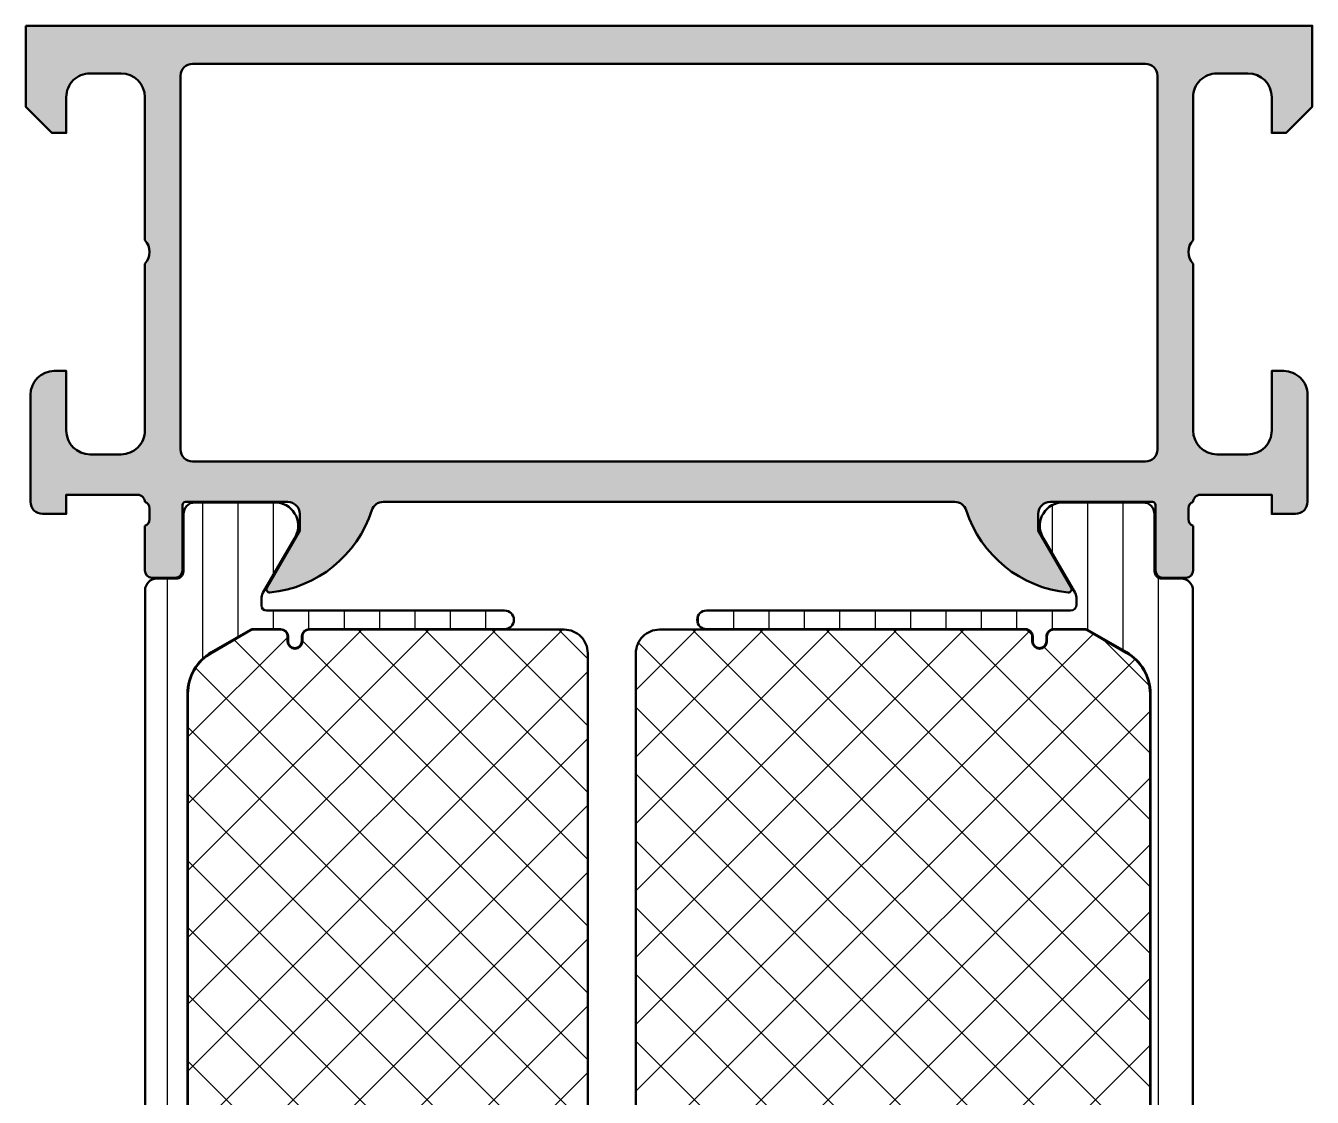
# Model space of a CAD drawing. Extents: x 0 to 54, y 0 to 90.
# Drawn here: x 0 to 54, y 45 to 90 of the extents above; entities that cross this region are included whole.
import ezdxf

# ---------------------------------------------------------------- set-up
doc = ezdxf.new("R2010")
doc.units = 0
for name, color, linetype, lineweight in [('0S-Alu contour', 7, 'Continuous', 50), ('0S-Alu hatch', 252, 'Continuous', 25), ('0S-Plastic contour', 254, 'Continuous', 50), ('0S-Plastic hatch', 253, 'Continuous', 25), ('0S-PT contour', 91, 'Continuous', 50), ('0S-PT hatch', 103, 'Continuous', 25)]:
    doc.layers.add(name, color=color, linetype=linetype, lineweight=lineweight)
pattern_1 = [(90, (0, 0), (-1.4859, 0), [])]
pattern_2 = [(135, (0, 0), (-1.403165018917055, -1.403165018917055), []), (225, (0, 0), (1.403165018917055, -1.403165018917055), [])]

# ---------------------------------------------------------------- blocks, each defined once
blk = doc.blocks.new('345130__DD5F65FE_3FFE_4033_8BC5_9F9E032B5093_')
at = {"layer": '0S-Alu hatch'}
h = blk.add_hatch(color=256, dxfattribs=at)
edge = h.paths.add_edge_path()
edge.add_line((0, 90), (1.42e-14, 86.60000000000001))
edge.add_line((1.42e-14, 86.60000000000001), (1.100000000000008, 85.5))
edge.add_line((1.100000000000008, 85.5), (1.700000000000002, 85.50000000000001))
edge.add_line((1.700000000000002, 85.50000000000001), (1.7, 87))
edge.add_ellipse((2.699999999999992, 87.00000000000001), major_axis=(-0.9999999999999912, 0), ratio=1, start_angle=269.99999999999955, end_angle=360, ccw=False)
edge.add_line((2.700000000000001, 88), (4.000000000000003, 88))
edge.add_ellipse((3.999999999999988, 86.99999999999999), major_axis=(-1.000000000000014, 0), ratio=1, start_angle=180, end_angle=269.9999999999992, ccw=False)
edge.add_line((5, 87), (5.000000000000007, 81))
edge.add_ellipse((4.475000000000004, 80.5), major_axis=(-0.7250000000000014, 0), ratio=1, start_angle=136.3971810272966, end_angle=223.6028189727035, ccw=False)
edge.add_line((5.000000000000007, 80), (4.999999999999998, 73))
edge.add_ellipse((4.000000000000008, 72.99999999999999), major_axis=(-0.9999999999999893, 0), ratio=1, start_angle=89.99999999999937, end_angle=180, ccw=False)
edge.add_line((3.999999999999998, 72), (2.700000000000007, 72))
edge.add_ellipse((2.700000000000023, 73.00000000000001), major_axis=(-1.000000000000014, 0), ratio=1, start_angle=0, end_angle=89.99999999999909, ccw=False)
edge.add_line((1.700000000000009, 73), (1.700000000000009, 75.5))
edge.add_line((1.700000000000009, 75.5), (1.200000000000001, 75.5))
edge.add_arc((1.200000000000001, 74.5), 1, 90, 180)
edge.add_line((0.2000000000000015, 74.5), (0.2000000000000099, 69.99999999999994))
edge.add_arc((0.6999999999999816, 69.99999999999994), 0.4999999999999716, 180, 270.0000000000017)
edge.add_line((0.6999999999999956, 69.49999999999997), (1.700000000000002, 69.5))
edge.add_line((1.700000000000002, 69.5), (1.699999999999981, 70.30000000000001))
edge.add_line((1.699999999999981, 70.30000000000001), (4.699999999999996, 70.29999999999998))
edge.add_ellipse((4.699999999999997, 70), major_axis=(-0.2999999999999829, 0), ratio=1, start_angle=180, end_angle=270.00000000000017, ccw=False)
edge.add_ellipse((4.921163553456911, 69.7324794080067), major_axis=(-0.2788950563274818, 0), ratio=1, start_angle=178.8354106259323, end_angle=253.5801235805058, ccw=False)
edge.add_line((5.200001000000007, 69.72681100000847), (5.200001000000007, 69.2732170000084))
edge.add_ellipse((4.921132904356849, 69.26755634053143), major_axis=(-0.2789255417371381, 0), ratio=1, start_angle=106.424594555353, end_angle=181.162870072869, ccw=False)
edge.add_line((5.000000000000007, 69.0000130000085), (5.00000000000001, 67.12000199999997))
edge.add_arc((5.300000000000007, 67.12000199999997), 0.2999999999999971, 180, 270)
edge.add_line((5.300000000000007, 66.82000199999997), (6.279974319042789, 66.82000199999996))
edge.add_arc((6.279974319042789, 67.12000199999997), 0.3000000000000114, 270, 360)
edge.add_line((6.579974319042801, 67.12000199999997), (6.579974319042801, 69.87999999999998))
edge.add_ellipse((6.69997431904277, 69.88), major_axis=(-0.119999999999969, 0), ratio=1, start_angle=269.9999999999966, end_angle=360, ccw=False)
edge.add_line((6.699974319042777, 69.99999999999996), (11.00000000000001, 69.99999999999997))
edge.add_ellipse((11.00000000000001, 69.49999999999997), major_axis=(-0.5, 0), ratio=1, start_angle=180, end_angle=269.9999999999994, ccw=False)
edge.add_line((11.50000000000001, 69.49999999999999), (11.50000000000003, 68.79999999999995))
edge.add_line((11.50000000000003, 68.79999999999995), (10.11850454237765, 66.4071796769724))
edge.add_arc((10.23811978464833, 66.33811978464828), 0.1381197846483189, 150.0000000000079, 275.6225775507909)
edge.add_arc((9.76177675882625, 71.17660886184785), 5.000000000000088, 275.6225775507932, 342.25158364393)
edge.add_ellipse((15.00000000000007, 69.50000000000004), major_axis=(-0.4999999999999317, 0), ratio=1, start_angle=270.00000000000244, end_angle=342.2515836439272, ccw=False)
edge.add_line((15.00000000000005, 69.99999999999997), (38.99999999999991, 69.99999999999999))
edge.add_ellipse((38.9999999999999, 69.5), major_axis=(-0.4999999999999858, 0), ratio=1, start_angle=197.7484163560708, end_angle=269.9999999999984, ccw=False)
edge.add_arc((44.23822324117374, 71.17660886184782), 5.000000000000067, 197.7484163560701, 264.3774224492072)
edge.add_arc((43.7618802153517, 66.33811978464826), 0.1381197846483018, 264.3774224492077, 389.9999999999968)
edge.add_line((43.88149545762238, 66.4071796769724), (42.49999999999999, 68.79999999999995))
edge.add_line((42.49999999999999, 68.79999999999995), (42.49999999999999, 69.49999999999994))
edge.add_ellipse((42.99999999999998, 69.49999999999997), major_axis=(-0.4999999999999929, 0), ratio=1, start_angle=269.9999999999992, end_angle=360, ccw=False)
edge.add_line((42.99999999999998, 69.99999999999996), (47.3000256809572, 69.99999999999997))
edge.add_ellipse((47.30002568095719, 69.87999999999997), major_axis=(-0.1200000000000045, 0), ratio=1, start_angle=180, end_angle=269.9999999999966, ccw=False)
edge.add_line((47.4200256809572, 69.87999999999997), (47.4200256809572, 67.12000199999997))
edge.add_arc((47.72002568095721, 67.12000199999997), 0.3000000000000114, 180, 270)
edge.add_line((47.72002568095721, 66.82000199999996), (48.69999999999999, 66.82000199999996))
edge.add_arc((48.69999999999999, 67.12000199999997), 0.3000000000000114, 270, 360)
edge.add_line((49, 67.12000199999997), (48.99999999999999, 69.00001300000845))
edge.add_ellipse((49.0788670956432, 69.26755634053141), major_axis=(-0.2789255417371836, 0), ratio=1, start_angle=-1.1628700728571175, end_angle=73.57540544463802, ccw=False)
edge.add_line((48.79999899999999, 69.27321700000833), (48.79999899999999, 69.72681100000825))
edge.add_ellipse((49.07883644654305, 69.73247940800827), major_axis=(-0.2788950563274712, 0), ratio=1, start_angle=-73.58012358050672, end_angle=1.1645893744351952, ccw=False)
edge.add_ellipse((49.29999999999999, 70), major_axis=(-0.3000000000000043, 0), ratio=1, start_angle=269.99999999999864, end_angle=360, ccw=False)
edge.add_line((49.29999999999999, 70.3), (52.30000000000002, 70.3))
edge.add_line((52.30000000000002, 70.3), (52.30000000000002, 69.5))
edge.add_line((52.30000000000002, 69.5), (53.29999999999999, 69.49999999999997))
edge.add_arc((53.3, 69.99999999999997), 0.5, 269.9999999999984, 360)
edge.add_line((53.8, 69.99999999999997), (53.79999999999999, 74.5))
edge.add_arc((52.8, 74.5), 1, 0, 90.0000000000004)
edge.add_line((52.79999999999999, 75.5), (52.3, 75.5))
edge.add_line((52.3, 75.5), (52.3, 72.99999999999999))
edge.add_ellipse((51.30000000000001, 72.99999999999997), major_axis=(-0.9999999999999928, 0), ratio=1, start_angle=89.9999999999988, end_angle=180, ccw=False)
edge.add_line((51.29999999999999, 71.99999999999999), (50, 72))
edge.add_ellipse((50.00000000000002, 73), major_axis=(-1, 0), ratio=1, start_angle=0, end_angle=89.9999999999988, ccw=False)
edge.add_line((49.00000000000002, 73), (49.00000000000001, 80))
edge.add_ellipse((49.525, 80.5), major_axis=(-0.7249999999999939, 0), ratio=1, start_angle=-43.602818972704085, end_angle=43.602818972704085, ccw=False)
edge.add_line((49.00000000000001, 81), (49.00000000000001, 87))
edge.add_ellipse((50, 87.00000000000001), major_axis=(-0.9999999999999928, 0), ratio=1, start_angle=269.9999999999996, end_angle=360, ccw=False)
edge.add_line((50, 88), (51.30000000000001, 88))
edge.add_ellipse((51.29999999999999, 86.99999999999999), major_axis=(-1.000000000000014, 0), ratio=1, start_angle=180, end_angle=269.99999999999875, ccw=False)
edge.add_line((52.3, 87), (52.3, 85.5))
edge.add_line((52.3, 85.5), (52.9, 85.5))
edge.add_line((52.9, 85.5), (54.00000000000001, 86.60000000000001))
edge.add_line((54.00000000000001, 86.60000000000001), (54.00000000000001, 90))
edge.add_line((54.00000000000001, 90), (0, 90))
edge = h.paths.add_edge_path()
edge.add_ellipse((7.000017999656678, 87.89972055052947), major_axis=(-0.5000027408751322, 0), ratio=1, start_angle=270, end_angle=360, ccw=False)
edge.add_line((7.000017999656678, 88.39972329140461), (46.99985516165933, 88.3997232914046))
edge.add_ellipse((46.99985516165925, 87.89972055052947), major_axis=(-0.5000027408751251, 0), ratio=1, start_angle=180, end_angle=269.9999999999902, ccw=False)
edge.add_line((47.49985790253438, 87.89972055052947), (47.49985790252687, 72.19972610473631))
edge.add_ellipse((46.99985516165925, 72.19972884560394), major_axis=(-0.5000027408751322, 0), ratio=1, start_angle=90.00000000000978, end_angle=179.9996859215194, ccw=False)
edge.add_line((46.99985516165933, 71.69972610472881), (7.000017999656677, 71.69972610472882))
edge.add_ellipse((7.00001799965668, 72.19972884560394), major_axis=(-0.5000027408751233, 0), ratio=1, start_angle=0, end_angle=90, ccw=False)
edge.add_line((6.500015258781557, 72.19972884560394), (6.500015258781546, 87.89972055052972))
at = {"layer": '0S-Alu contour', "color": 7}
for points in [[(0, 90), (1.42e-14, 86.60000000000001), (1.100000000000008, 85.5), (1.700000000000002, 85.50000000000001), (1.7, 87)], [(52.3, 87), (52.3, 85.5), (52.9, 85.5), (54.00000000000001, 86.60000000000001), (54.00000000000001, 90), (0, 90)], [(7.000017999656678, 88.39972329140461), (46.99985516165933, 88.3997232914046)], [(2.700000000000001, 88), (4.000000000000003, 88)], [(6.500015258781557, 72.19972884560394), (6.500015258781546, 87.89972055052972)], [(47.49985790253438, 87.89972055052947), (47.49985790252687, 72.19972610473631)], [(50, 88), (51.30000000000001, 88)], [(5, 87), (5.000000000000007, 81)], [(49.00000000000001, 81), (49.00000000000001, 87)], [(5.000000000000007, 80), (4.999999999999998, 73)], [(49.00000000000002, 73), (49.00000000000001, 80)], [(1.700000000000009, 73), (1.700000000000009, 75.5), (1.200000000000001, 75.5)], [(52.79999999999999, 75.5), (52.3, 75.5), (52.3, 72.99999999999999)], [(0.2000000000000015, 74.5), (0.2000000000000099, 69.99999999999994)], [(53.8, 69.99999999999997), (53.79999999999999, 74.5)], [(3.999999999999998, 72), (2.700000000000007, 72)], [(51.29999999999999, 71.99999999999999), (50, 72)], [(46.99985516165933, 71.69972610472881), (7.00001799965668, 71.69972610472882)], [(0.6999999999999956, 69.49999999999997), (1.700000000000002, 69.5), (1.699999999999981, 70.30000000000001), (4.699999999999996, 70.29999999999998)], [(49.29999999999999, 70.3), (52.30000000000002, 70.3), (52.30000000000002, 69.5), (53.29999999999999, 69.49999999999997)], [(5.200001000000007, 69.72681100000847), (5.200001000000007, 69.2732170000084)], [(6.579974319042801, 67.12000199999997), (6.579974319042801, 69.87999999999998)], [(6.699974319042777, 69.99999999999996), (11.00000000000001, 69.99999999999997)], [(15.00000000000005, 69.99999999999997), (38.99999999999991, 69.99999999999999)], [(42.99999999999998, 69.99999999999996), (47.3000256809572, 69.99999999999997)], [(47.4200256809572, 69.87999999999997), (47.4200256809572, 67.12000199999997)], [(48.79999899999999, 69.27321700000833), (48.79999899999999, 69.72681100000825)], [(11.50000000000001, 69.49999999999999), (11.50000000000003, 68.79999999999995), (10.11850454237765, 66.4071796769724)], [(43.88149545762238, 66.4071796769724), (42.49999999999999, 68.79999999999995), (42.49999999999999, 69.49999999999994)], [(5.000000000000007, 69.0000130000085), (5.00000000000001, 67.12000199999997)], [(49, 67.12000199999997), (48.99999999999999, 69.00001300000845)], [(5.300000000000007, 66.82000199999997), (6.279974319042789, 66.82000199999996)], [(47.72002568095721, 66.82000199999996), (48.69999999999999, 66.82000199999996)]]:
    blk.add_lwpolyline(points, dxfattribs=at)
at = {"layer": '0S-Alu contour', "color": 7, "extrusion": (0, 0, -1)}
for centre, radius, start, end in [((-7.000017999656678, 87.89972055052947), 0.5000027408751322, 0, 90), ((-46.99985516165925, 87.89972055052947), 0.5000027408751251, 90.00000000000978, 180), ((-2.699999999999992, 87.00000000000001), 0.9999999999999912, 0, 90.00000000000048), ((-3.999999999999988, 86.99999999999999), 1.000000000000014, 90.00000000000082, 180), ((-50, 87.00000000000001), 0.9999999999999928, 0, 90.0000000000004), ((-51.29999999999999, 86.99999999999999), 1.000000000000014, 90.00000000000122, 180), ((-4.475000000000004, 80.5), 0.7250000000000015, 136.3971810272965, 223.6028189727035), ((-49.525, 80.5), 0.7249999999999939, 316.3971810272959, 43.6028189727041), ((-2.700000000000023, 73.00000000000001), 1.000000000000014, 270.0000000000009, 0), ((-4.000000000000008, 72.99999999999999), 0.9999999999999893, 180, 270.0000000000006), ((-50.00000000000002, 73), 1, 270.0000000000012, 0), ((-51.30000000000001, 72.99999999999997), 0.9999999999999928, 180, 270.0000000000012), ((-7.00001799965668, 72.19972884560394), 0.5000027408751233, 270, 0), ((-46.99985516165925, 72.19972884560394), 0.5000027408751322, 180.0003140784807, 269.9999999999902), ((-4.699999999999997, 70), 0.2999999999999829, 89.99999999999984, 180), ((-49.29999999999999, 70), 0.3000000000000043, 0, 90.00000000000136), ((-4.921163553456911, 69.7324794080067), 0.2788950563274819, 106.4198764194942, 181.1645893740678), ((-6.69997431904277, 69.88), 0.119999999999969, 0, 90.0000000000034), ((-11.00000000000001, 69.49999999999997), 0.5, 90.00000000000063, 180), ((-15.00000000000007, 69.50000000000004), 0.4999999999999317, 17.74841635607281, 89.99999999999756), ((-38.9999999999999, 69.5), 0.4999999999999858, 90.0000000000016, 162.2515836439292), ((-42.99999999999998, 69.49999999999997), 0.4999999999999929, 0, 90.00000000000081), ((-47.30002568095719, 69.87999999999997), 0.1200000000000045, 90.0000000000034, 180), ((-49.07883644654305, 69.73247940800827), 0.2788950563274712, 358.8354106255648, 73.58012358050672), ((-4.921132904356849, 69.26755634053143), 0.2789255417371381, 178.837129927131, 253.575405444647), ((-49.0788670956432, 69.26755634053141), 0.2789255417371836, 286.424594555362, 1.162870072857074)]:
    blk.add_arc(centre, radius, start, end, dxfattribs=at)
at = {"layer": '0S-Alu contour', "color": 7}
for centre, radius, start, end in [((1.200000000000001, 74.5), 1, 90, 180), ((52.8, 74.5), 1, 0, 90.0000000000004), ((0.6999999999999816, 69.99999999999994), 0.4999999999999716, 180, 270.0000000000017), ((53.3, 69.99999999999997), 0.5, 269.9999999999984, 0), ((9.76177675882625, 71.17660886184785), 5.000000000000088, 275.6225775507932, 342.25158364393), ((44.23822324117374, 71.17660886184782), 5.000000000000067, 197.7484163560701, 264.3774224492072), ((5.300000000000007, 67.12000199999997), 0.2999999999999971, 180, 270), ((6.279974319042789, 67.12000199999997), 0.3000000000000114, 270, 0), ((47.72002568095721, 67.12000199999997), 0.3000000000000114, 180, 270), ((48.69999999999999, 67.12000199999997), 0.3000000000000114, 270, 0), ((10.23811978464833, 66.33811978464828), 0.1381197846483189, 150.0000000000079, 275.6225775507909), ((43.7618802153517, 66.33811978464826), 0.1381197846483018, 264.3774224492077, 29.99999999999678)]:
    blk.add_arc(centre, radius, start, end, dxfattribs=at)
blk = doc.blocks.new('284591__9443DA09_D703_4C77_8E99_540645E08E09___932CA8FE_741B_4999_921F_6ABA0418CAFD_')
at = {"layer": '0S-Plastic hatch'}
h = blk.add_hatch(dxfattribs=at)
h.set_pattern_fill('ANSI31', color=256, scale=0.4680000000000001, angle=45, style=0)
h.set_pattern_definition(pattern_1)
edge = h.paths.add_edge_path()
edge.add_line((5.010047412109434, 66.29000567895639), (5.0100474121095, 16.20999432109075))
edge.add_arc((5.500044733207362, 16.20999432109069), 0.4899973210978601, 180, 269.9999999999948)
edge.add_line((5.500044733207317, 15.71999699999284), (6.310378745447203, 15.71999700000001))
edge.add_ellipse((6.310378053838333, 15.40999630848404), major_axis=(-0.3100006915167471, 0), ratio=1, start_angle=179.9998721732333, end_angle=269.99987217360996, ccw=False)
edge.add_line((6.620378745354308, 15.40999561687252), (6.620046795052795, 13.00999856427147))
edge.add_arc((7.110042772491545, 13.00999597743863), 0.4899959774455774, 179.9996975194316, 269.9999999999989)
edge.add_line((7.110042772491535, 12.51999999999305), (10.58586990830082, 12.52000000000001))
edge.add_arc((10.44427626122475, 13.49981807472286), 0.9899960709244711, 278.2228963588974, 392.7407569883286)
edge.add_line((11.27698796620614, 14.03524634894163), (9.95836298677975, 16.31917212144322))
edge.add_ellipse((10.39996191972351, 16.57412934929442), major_axis=(-0.5099145081389953, 0), ratio=1, start_angle=0, end_angle=29.999996598275686, ccw=False)
edge.add_line((9.890047411584513, 16.57412934930392), (9.89004741210936, 16.85000000042318))
edge.add_ellipse((10.10004741210936, 16.85000000002366), major_axis=(-0.2100000000000008, 0), ratio=1, start_angle=269.99999999999955, end_angle=360, ccw=False)
edge.add_line((10.10004741210936, 17.06000000002366), (20.1002968571582, 17.06000000002364))
edge.add_arc((20.10029685714226, 17.45000000002364), 0.3900000000000041, 270.0000000023424, 449.9963327099755)
edge.add_line((20.1003218195936, 17.83999999922477), (11.89999295600568, 17.84052487027402))
edge.add_ellipse((11.90001279781845, 18.15052344344653), major_axis=(-0.3099985738075024, 0), ratio=1, start_angle=0, end_angle=89.9963327181921, ccw=False)
edge.add_line((11.59001422401095, 18.15052344344653), (11.59001422401094, 18.35003318807466))
edge.add_arc((11.30004741210938, 18.35003318807466), 0.2899668119015608, 0, 180)
edge.add_line((11.01008060020782, 18.35003318807466), (11.01008060020782, 18.15052607826402))
edge.add_ellipse((10.70008060025495, 18.15052607826403), major_axis=(-0.3099999999528701, 0), ratio=1, start_angle=90.00000000000131, end_angle=180, ccw=False)
edge.add_line((10.70008060025495, 17.84052607831116), (9.535034602648912, 17.84052607831116))
edge.add_ellipse((9.535034602648917, 18.05052607831116), major_axis=(-0.2100000000000044, 0), ratio=1, start_angle=60.00000000000182, end_angle=89.99999999999858, ccw=False)
edge.add_line((9.43003460264892, 17.86866074351642), (7.795047412109366, 18.81262103809602))
edge.add_ellipse((8.800047412109368, 20.55333209970274), major_axis=(-2.009999999999999, 0), ratio=1, start_angle=0, end_angle=60, ccw=False)
edge.add_line((6.790047412109363, 20.55333209970275), (6.790047412109372, 61.94666790039173))
edge.add_ellipse((8.800047412109407, 61.94666790039174), major_axis=(-2.010000000000036, 0), ratio=1, start_angle=299.9999999999984, end_angle=360, ccw=False)
edge.add_line((7.795047412109438, 63.68737896199852), (9.430034602649023, 64.63133925657807))
edge.add_ellipse((9.535034602649157, 64.44947392178298), major_axis=(-0.210000000000377, 0), ratio=1, start_angle=270.0000000000116, end_angle=299.99999999998215, ccw=False)
edge.add_line((9.535034602649114, 64.65947392178334), (10.70008060020786, 64.65947392178325))
edge.add_ellipse((10.70008060020781, 64.34947392178321), major_axis=(-0.3100000000000165, 0), ratio=1, start_angle=180, end_angle=269.9999999999908, ccw=False)
edge.add_line((11.01008060020782, 64.34947392178324), (11.01008060020782, 64.1499668119726))
edge.add_arc((11.30004741210939, 64.1499668119726), 0.2899668119015626, 180, 360)
edge.add_line((11.59001422401095, 64.1499668119726), (11.59001422401096, 64.34947655660076))
edge.add_ellipse((11.9000142240125, 64.34947655659919), major_axis=(-0.3100000000015424, 0), ratio=1, start_angle=270.006498520729, end_angle=360, ccw=False)
edge.add_line((11.89997906363177, 64.65947655460677), (20.10034106812619, 64.66040664192181))
edge.add_arc((20.10029685715712, 65.05020331971913), 0.3897966803045239, 270.0064985210738, 450.0000000014512)
edge.add_line((20.10029685714724, 65.44000000002364), (10.10004741210892, 65.44000000002409))
edge.add_ellipse((10.10004741210895, 65.65000000002367), major_axis=(-0.2099999999995816, 0), ratio=1, start_angle=0, end_angle=89.99999999999142, ccw=False)
edge.add_line((9.890047412109375, 65.65000000002367), (9.890047412109373, 65.92584774313976))
edge.add_ellipse((10.40004741210934, 65.92584774313976), major_axis=(-0.5099999999999643, 0), ratio=1, start_angle=330.0000034006533, end_angle=360, ccw=False)
edge.add_line((9.958374441044395, 66.18084771692531), (11.27698796620567, 68.46475365110484))
edge.add_arc((10.44427626122476, 69.00018192532436), 0.989996070924473, 327.2592430116209, 441.7771036410987)
edge.add_line((10.58586990830089, 69.9800000000472), (7.110042772491543, 69.98000000005415))
edge.add_arc((7.110042772482333, 69.49000402261778), 0.4899959774363652, 89.99999999892303, 180.0079248046689)
edge.add_line((6.620046799732962, 69.48993624934641), (6.620378742484747, 67.09004587700196))
edge.add_ellipse((6.310378745449955, 67.09000300004719), major_axis=(-0.3100000000000069, 0), ratio=1, start_angle=89.99999999949182, end_angle=180.0079247372468, ccw=False)
edge.add_line((6.310378745447205, 66.78000300004717), (5.500044733207412, 66.78000300005436))
edge.add_arc((5.500044733207412, 66.29000567895639), 0.4899973210979738, 90, 180)
at = {"layer": '0S-Plastic contour', "color": 7}
for points in [[(10.58586990830089, 69.9800000000472), (7.110042772491543, 69.98000000005415)], [(6.620046799732962, 69.48993624934641), (6.620378742484747, 67.09004587700196)], [(9.958374441044395, 66.18084771692531), (11.27698796620567, 68.46475365110484)], [(6.310378745447205, 66.78000300004717), (5.500044733207412, 66.78000300005436)], [(5.010047412109434, 66.29000567895639), (5.0100474121095, 16.20999432109074)], [(9.890047412109375, 65.65000000002367), (9.890047412109373, 65.92584774313976)], [(20.10029685714724, 65.44000000002364), (10.10004741210892, 65.44000000002409)], [(7.795047412109438, 63.68737896199852), (9.430034602649023, 64.63133925657807)], [(9.535034602649114, 64.65947392178334), (10.70008060020786, 64.65947392178325)], [(11.01008060020782, 64.34947392178324), (11.01008060020782, 64.1499668119726)], [(11.59001422401095, 64.1499668119726), (11.59001422401096, 64.34947655660076)], [(11.89997906363177, 64.65947655460677), (20.10034106812619, 64.66040664192181)], [(6.790047412109363, 20.55333209970275), (6.790047412109372, 61.94666790039173)], [(9.43003460264892, 17.86866074351642), (7.795047412109366, 18.81262103809602)], [(10.70008060025495, 17.84052607831116), (9.535034602648912, 17.84052607831116)], [(11.01008060020782, 18.35003318807466), (11.01008060020782, 18.15052607826402)], [(11.59001422401095, 18.15052344344653), (11.59001422401094, 18.35003318807466)], [(20.1003218195936, 17.83999999922477), (11.89999295600568, 17.84052487027402)], [(9.890047411584513, 16.57412934930392), (9.89004741210936, 16.85000000042318)], [(10.10004741210936, 17.06000000002366), (20.1002968571582, 17.06000000002364)], [(11.27698796620614, 14.03524634894163), (9.95836298677975, 16.31917212144322)], [(5.500044733207317, 15.71999699999284), (6.310378745447203, 15.71999700000001)], [(6.620378745354308, 15.40999561687252), (6.620046795052795, 13.00999856427147)], [(7.110042772491535, 12.51999999999305), (10.58586990830082, 12.52000000000001)]]:
    blk.add_lwpolyline(points, dxfattribs=at)
for centre, radius, start, end in [((7.110042772482333, 69.49000402261778), 0.4899959774363652, 89.99999999892303, 180.0079248046689), ((10.44427626122476, 69.00018192532436), 0.989996070924473, 327.2592430116209, 81.77710364109868), ((5.500044733207412, 66.29000567895639), 0.4899973210979738, 90, 180), ((20.10029685715712, 65.05020331971913), 0.3897966803045239, 270.0064985210738, 90.00000000145123), ((11.30004741210939, 64.1499668119726), 0.2899668119015626, 180, 0), ((11.30004741210938, 18.35003318807466), 0.2899668119015608, 0, 180), ((20.10029685714226, 17.45000000002364), 0.3900000000000041, 270.0000000023424, 89.9963327099755), ((5.500044733207362, 16.20999432109069), 0.4899973210978601, 180, 269.9999999999948), ((10.44427626122475, 13.49981807472286), 0.9899960709244711, 278.2228963588974, 32.74075698832866), ((7.110042772491545, 13.00999597743863), 0.4899959774455774, 179.9996975194316, 269.9999999999989)]:
    blk.add_arc(centre, radius, start, end, dxfattribs=at)
at = {"layer": '0S-Plastic contour', "color": 7, "extrusion": (0, 0, -1)}
for centre, radius, start, end in [((-6.310378745449955, 67.09000300004719), 0.3100000000000069, 179.9920752627532, 270.0000000005082), ((-10.40004741210934, 65.92584774313976), 0.5099999999999643, 0, 29.99999659934664), ((-10.10004741210895, 65.65000000002367), 0.2099999999995816, 270.0000000000087, 0), ((-9.535034602649157, 64.44947392178298), 0.210000000000377, 60.00000000001784, 89.99999999998838), ((-10.70008060020781, 64.34947392178321), 0.3100000000000165, 90.0000000000092, 180), ((-11.9000142240125, 64.34947655659919), 0.3100000000015424, 0, 89.993501479271), ((-8.800047412109407, 61.94666790039174), 2.010000000000036, 0, 60.00000000000157), ((-8.800047412109368, 20.55333209970274), 2.009999999999999, 300, 0), ((-9.535034602648917, 18.05052607831116), 0.2100000000000044, 270.0000000000014, 299.9999999999982), ((-10.70008060025495, 18.15052607826403), 0.3099999999528702, 180, 269.9999999999987), ((-11.90001279781845, 18.15052344344653), 0.3099985738075024, 270.003667281808, 0), ((-10.10004741210936, 16.85000000002366), 0.2100000000000008, 0, 90.00000000000047), ((-10.39996191972351, 16.57412934929442), 0.5099145081389953, 330.0000034017243, 0), ((-6.310378053838333, 15.40999630848404), 0.3100006915167471, 90.00012782639006, 180.0001278267668)]:
    blk.add_arc(centre, radius, start, end, dxfattribs=at)
blk = doc.blocks.new('441030__BBAB46D1_A176_409A_826A_C24406053EFD_')
at = {"layer": '0S-PT hatch'}
h = blk.add_hatch(dxfattribs=at)
h.set_pattern_fill('ANSI37', color=256, scale=0.625, angle=90, style=0)
h.set_pattern_definition(pattern_2)
edge = h.paths.add_edge_path()
edge.add_line((23.59004741210943, 63.6502033197427), (23.59004741210944, 18.84979668030453))
edge.add_ellipse((22.60004741210952, 18.84979668030444), major_axis=(-0.9899999999999165, 0), ratio=1, start_angle=89.99894919993892, end_angle=180, ccw=False)
edge.add_line((22.60002925558788, 17.85979668047102), (11.90000890543251, 17.85999291816624))
edge.add_ellipse((11.90001422401094, 18.14999291811747), major_axis=(-0.2899999999999987, 0), ratio=1, start_angle=0, end_angle=89.9989491996655, ccw=False)
edge.add_line((11.61001422401095, 18.14999291811747), (11.61001422401095, 18.35056371340372))
edge.add_arc((11.30058501929719, 18.35056371340371), 0.3094292047137603, 0, 180)
edge.add_line((10.99115581458343, 18.35056371340371), (10.99115581458343, 18.14999291811748))
edge.add_ellipse((10.70116290893022, 18.14999291811749), major_axis=(-0.2899929056532073, 0), ratio=1, start_angle=93.45167321396752, end_angle=180, ccw=False)
edge.add_line((10.71862240439084, 17.86052607831118), (9.5350346026489, 17.86052607831118))
edge.add_ellipse((9.535034602648913, 18.05052607831122), major_axis=(-0.1900000000000474, 0), ratio=1, start_angle=60.00000000000608, end_angle=89.99999999999568, ccw=False)
edge.add_line((9.440034602648907, 17.88598125159213), (7.805047412109369, 18.82994154617172))
edge.add_ellipse((8.80004741210936, 20.55333209970275), major_axis=(-1.989999999999994, 0), ratio=1, start_angle=0, end_angle=60.00000000000023, ccw=False)
edge.add_line((6.810047412109365, 20.55333209970275), (6.810047412109368, 61.94666790039178))
edge.add_ellipse((8.800047412109365, 61.94666790039177), major_axis=(-1.989999999999995, 0), ratio=1, start_angle=299.9999999999991, end_angle=360, ccw=False)
edge.add_line((7.805047412109396, 63.67005845392282), (9.44003460264894, 64.61401874850237))
edge.add_ellipse((9.535034602648903, 64.44947392178341), major_axis=(-0.1899999999999274, 0), ratio=1, start_angle=269.9999999998527, end_angle=299.9999999999999, ccw=False)
edge.add_line((9.535034602649391, 64.63947392178333), (10.7186090557065, 64.63947392178035))
edge.add_ellipse((10.70114872021596, 64.34999291814104), major_axis=(-0.2900070943674726, 0), ratio=1, start_angle=180, end_angle=266.54832960147826, ccw=False)
edge.add_line((10.99115581458343, 64.34999291814104), (10.99115581458343, 64.1494221228548))
edge.add_arc((11.30112262648499, 64.14942212285482), 0.3099668119015622, 180, 360)
edge.add_line((11.61108943838655, 64.14942212285483), (11.61108943838655, 64.34999291809388))
edge.add_ellipse((11.9014960777775, 64.34999291809392), major_axis=(-0.2904066393909499, 0), ratio=1, start_angle=269.998949054502, end_angle=360, ccw=False)
edge.add_line((11.90150140454943, 64.64039955743601), (22.60004722866735, 64.64020331974434))
edge.add_ellipse((22.60004741210654, 63.65020331974147), major_axis=(-0.9900000000028896, 0), ratio=1, start_angle=180, end_angle=270.000010616456, ccw=False)
at = {"layer": '0S-PT contour', "color": 7}
for points in [[(7.805047412109396, 63.67005845392282), (9.44003460264894, 64.61401874850237)], [(9.535034602649391, 64.63947392178333), (10.7186090557065, 64.63947392178035)], [(10.99115581458343, 64.34999291814104), (10.99115581458343, 64.1494221228548)], [(11.61108943838655, 64.14942212285483), (11.61108943838655, 64.34999291809388)], [(11.90150140454943, 64.64039955743601), (22.60004722866735, 64.64020331974434)], [(23.59004741210943, 63.6502033197427), (23.59004741210944, 18.84979668030453)], [(6.810047412109365, 20.55333209970275), (6.810047412109368, 61.94666790039178)], [(9.440034602648907, 17.88598125159213), (7.805047412109369, 18.82994154617172)], [(10.71862240439084, 17.86052607831118), (9.5350346026489, 17.86052607831118)], [(10.99115581458343, 18.35056371340371), (10.99115581458343, 18.14999291811748)], [(11.61001422401095, 18.14999291811747), (11.61001422401095, 18.35056371340372)], [(22.60002925558788, 17.85979668047102), (11.90000890543251, 17.85999291816624)]]:
    blk.add_lwpolyline(points, dxfattribs=at)
at = {"layer": '0S-PT contour', "color": 7, "extrusion": (0, 0, -1)}
for centre, radius, start, end in [((-9.535034602648903, 64.44947392178341), 0.1899999999999274, 60.00000000000012, 90.0000000001473), ((-10.70114872021596, 64.34999291814104), 0.2900070943674726, 93.45167039852174, 180), ((-11.9014960777775, 64.34999291809392), 0.2904066393909499, 0, 90.00105094549798), ((-22.60004741210654, 63.65020331974147), 0.9900000000028896, 89.999989383544, 180), ((-8.800047412109365, 61.94666790039177), 1.989999999999995, 0, 60.00000000000089), ((-8.80004741210936, 20.55333209970275), 1.989999999999994, 299.9999999999998, 0), ((-22.60004741210952, 18.84979668030444), 0.9899999999999167, 180, 270.0010508000612), ((-9.535034602648913, 18.05052607831122), 0.1900000000000474, 270.0000000000043, 299.9999999999939), ((-10.70116290893022, 18.14999291811749), 0.2899929056532073, 180, 266.5483267860325), ((-11.90001422401094, 18.14999291811747), 0.2899999999999987, 270.0010508003345, 0)]:
    blk.add_arc(centre, radius, start, end, dxfattribs=at)
at = {"layer": '0S-PT contour', "color": 7}
for centre, radius, start, end in [((11.30112262648499, 64.14942212285482), 0.3099668119015622, 180, 0), ((11.30058501929719, 18.35056371340371), 0.3094292047137603, 0, 180)]:
    blk.add_arc(centre, radius, start, end, dxfattribs=at)
blk = doc.blocks.new('441030__F71FA887_2910_45DB_AF96_F87EBA6188EE_')
at = {"layer": '0S-PT hatch'}
h = blk.add_hatch(dxfattribs=at)
h.set_pattern_fill('ANSI37', color=256, scale=0.625, angle=90, style=0)
h.set_pattern_definition(pattern_2)
edge = h.paths.add_edge_path()
edge.add_line((25.61000000000001, 63.65020331974267), (25.61, 18.84979668030454))
edge.add_arc((26.6, 18.84979668030455), 0.9899999999999984, 180, 270)
edge.add_line((26.6, 17.85979668030455), (41.95634587524412, 17.85979668030455))
edge.add_arc((41.95634587524413, 18.14979668030456), 0.2900000000000098, 269.9999999999986, 360)
edge.add_line((42.24634587524414, 18.14979668030456), (42.24634587524414, 18.3503674755908))
edge.add_ellipse((42.5557750799579, 18.3503674755908), major_axis=(-0.3094292047137586, 0), ratio=1, start_angle=180, end_angle=360, ccw=False)
edge.add_line((42.86520428467166, 18.3503674755908), (42.86520428467166, 18.14979668030456))
edge.add_arc((43.15520428467165, 18.14979668030456), 0.2899999999999991, 180, 266.5483281938052)
edge.add_line((43.13774436919677, 17.86032275859207), (44.46501280946045, 17.86032275859207))
edge.add_arc((44.46501280946044, 18.05032275859206), 0.1899999999999906, 270.0000000000021, 300.0000000000011)
edge.add_line((44.56001280946044, 17.88577793187303), (46.19499999999999, 18.8297382264526))
edge.add_arc((45.20000000000002, 20.55312877998363), 1.989999999999984, 299.9999999999994, 360)
edge.add_line((47.19, 20.55312877998363), (47.18999999999999, 61.94646458067267))
edge.add_arc((45.19999999999999, 61.94646458067267), 1.989999999999994, 0, 60.0000000000007)
edge.add_line((46.19499999999997, 63.6698551342037), (44.56001280946042, 64.61381542878328))
edge.add_arc((44.46501280946049, 64.44927060206427), 0.1899999999999377, 60.00000000001183, 90.00000000000857)
edge.add_line((44.46501280946046, 64.6392706020642), (43.13828197638459, 64.63927060206422))
edge.add_arc((43.15574189185947, 64.34979668035172), 0.2900000000000071, 93.45167180619482, 180)
edge.add_line((42.86574189185946, 64.34979668035172), (42.86574189185945, 64.14922588506548))
edge.add_ellipse((42.5557750799579, 64.14922588506548), major_axis=(-0.3099668119015604, 0), ratio=1, start_angle=0, end_angle=180, ccw=False)
edge.add_line((42.24580826805634, 64.14922588506548), (42.24580826805633, 64.34979668030455))
edge.add_arc((41.95540162866536, 64.34979668030455), 0.2904066393909659, 0, 89.99999999982477)
edge.add_line((41.95540162866625, 64.64020331969552), (26.60000000000302, 64.64020331974265))
edge.add_arc((26.59999999999998, 63.65020331974267), 0.9899999999999735, 89.99999999982418, 180)
at = {"layer": '0S-PT contour', "color": 7}
for points in [[(41.95540162866625, 64.64020331969552), (26.60000000000302, 64.64020331974265)], [(42.24580826805634, 64.14922588506548), (42.24580826805633, 64.34979668030455)], [(42.86574189185946, 64.34979668035172), (42.86574189185945, 64.14922588506548)], [(44.46501280946046, 64.6392706020642), (43.13828197638459, 64.63927060206422)], [(46.19499999999997, 63.6698551342037), (44.56001280946042, 64.61381542878328)], [(25.61000000000001, 63.65020331974267), (25.61, 18.84979668030454)], [(47.19, 20.55312877998363), (47.18999999999999, 61.94646458067267)], [(44.56001280946044, 17.88577793187303), (46.19499999999999, 18.8297382264526)], [(26.6, 17.85979668030455), (41.95634587524412, 17.85979668030455)], [(42.24634587524414, 18.14979668030456), (42.24634587524414, 18.3503674755908)], [(42.86520428467166, 18.3503674755908), (42.86520428467166, 18.14979668030456)], [(43.13774436919677, 17.86032275859207), (44.46501280946045, 17.86032275859207)]]:
    blk.add_lwpolyline(points, dxfattribs=at)
for centre, radius, start, end in [((26.59999999999998, 63.65020331974267), 0.9899999999999735, 89.99999999982418, 180), ((41.95540162866536, 64.34979668030455), 0.2904066393909659, 0, 89.99999999982477), ((43.15574189185947, 64.34979668035172), 0.2900000000000071, 93.45167180619482, 180), ((44.46501280946049, 64.44927060206427), 0.1899999999999377, 60.00000000001183, 90.00000000000857), ((45.19999999999999, 61.94646458067267), 1.989999999999994, 0, 60.0000000000007), ((45.20000000000002, 20.55312877998363), 1.989999999999984, 299.9999999999994, 0), ((26.6, 18.84979668030455), 0.9899999999999984, 180, 270), ((41.95634587524413, 18.14979668030456), 0.2900000000000098, 269.9999999999986, 0), ((43.15520428467165, 18.14979668030456), 0.2899999999999991, 180, 266.5483281938052), ((44.46501280946044, 18.05032275859206), 0.1899999999999906, 270.0000000000021, 300.0000000000011)]:
    blk.add_arc(centre, radius, start, end, dxfattribs=at)
at = {"layer": '0S-PT contour', "color": 7, "extrusion": (0, 0, -1)}
for centre, radius, start, end in [((-42.5557750799579, 64.14922588506548), 0.3099668119015604, 180, 0), ((-42.5557750799579, 18.3503674755908), 0.3094292047137586, 0, 180)]:
    blk.add_arc(centre, radius, start, end, dxfattribs=at)
blk = doc.blocks.new('284591__A7CB0AB6_F53D_4013_A3EF_A0FD182E62BF___B051AD08_C0D1_43E7_A894_09647EC93C76_')
at = {"layer": '0S-Plastic hatch'}
h = blk.add_hatch(dxfattribs=at)
h.set_pattern_fill('ANSI31', color=256, scale=0.4680000000000001, angle=45, style=0)
h.set_pattern_definition(pattern_1)
edge = h.paths.add_edge_path()
edge.add_line((48.98999999999997, 66.29000567890924), (48.99, 16.20999432109084))
edge.add_ellipse((48.50000267890202, 16.20999432109084), major_axis=(-0.489997321097988, 0), ratio=1, start_angle=89.9999999999992, end_angle=180, ccw=False)
edge.add_line((48.50000267890201, 15.71999699999286), (47.68966866665958, 15.71999700000003))
edge.add_arc((47.68966866665954, 15.40999699999996), 0.3100000000000698, 89.99999999999213, 180.0079248429328)
edge.add_line((47.37966866962477, 15.40995412247373), (47.38000061237656, 13.01006375010296))
edge.add_ellipse((46.89000463963309, 13.00999597742345), major_axis=(-0.4899959774303841, 0), ratio=1, start_angle=89.99999999822279, end_angle=180.0079247354991, ccw=False)
edge.add_line((46.89000463961789, 12.51999999999307), (43.41417750380858, 12.52000000000003))
edge.add_ellipse((43.55577115088467, 13.49981807472287), major_axis=(-0.9899960709244668, 0), ratio=1, start_angle=-32.74075698838442, end_angle=81.7771036411014, ccw=False)
edge.add_line((42.72305944590381, 14.03524634894244), (44.04169574211237, 16.3191917237381))
edge.add_arc((43.60002365369179, 16.57419118792871), 0.5099989808100429, 330.000003400657, 360.0057435044358)
edge.add_line((44.11002263193942, 16.5742423117891), (44.10999999868411, 16.80002606457008))
edge.add_arc((43.84999999994528, 16.79999999995471), 0.260000000045304, 0.0057438172060589, 89.99999999386671)
edge.add_line((43.84999999997311, 17.06000000000002), (28.57101353298098, 17.0600000000006))
edge.add_ellipse((28.571013532981, 17.44925907311708), major_axis=(-0.3892590731164773, 0), ratio=1, start_angle=-90.00000000000261, end_angle=89.9999999999975, ccw=False)
edge.add_line((28.57101353298102, 17.83851814623355), (41.9548640214776, 17.83851814623355))
edge.add_arc((41.9548640214776, 18.15000000000009), 0.31148185376653, 270, 360)
edge.add_line((42.26634587524413, 18.15000000000009), (42.26634587524413, 18.35057079528628))
edge.add_ellipse((42.5557750799579, 18.35057079528627), major_axis=(-0.2894292047137625, 0), ratio=1, start_angle=180, end_angle=360, ccw=False)
edge.add_line((42.84520428467166, 18.35057079528627), (42.84520428467167, 18.14999999999999))
edge.add_arc((43.15520428467159, 18.14999999999999), 0.3099999999999312, 180, 273.3384387211084)
edge.add_line((43.17325675763497, 17.8405260782879), (44.46501280946023, 17.8405260782875))
edge.add_arc((44.46501280946029, 18.0505260782875), 0.2100000000000008, 269.9999999999826, 299.9999999999987)
edge.add_line((44.57001280946029, 17.86866074349276), (46.20499999999998, 18.81262103807239))
edge.add_arc((45.20000000000004, 20.55333209967911), 2.009999999999962, 299.9999999999989, 360)
edge.add_line((47.21, 20.55333209967911), (47.20999999999999, 61.94666790036817))
edge.add_arc((45.20000000000009, 61.94666790036816), 2.009999999999905, 0, 59.99999999999626)
edge.add_line((46.20500000000015, 63.68737896197472), (44.5700128094606, 64.6313392565545))
edge.add_arc((44.46501280946069, 64.44947392175992), 0.2099999999998203, 60.00000000000179, 90.00000000001357)
edge.add_line((44.46501280946065, 64.65947392175973), (43.17325675763696, 64.65947392175954))
edge.add_arc((43.15520428467185, 64.35000000004727), 0.3100000000002048, 86.66156127857354, 180)
edge.add_line((42.84520428467164, 64.35000000004726), (42.84520428467167, 64.14942920476099))
edge.add_ellipse((42.5557750799579, 64.14942920476099), major_axis=(-0.2894292047137696, 0), ratio=1, start_angle=0, end_angle=180, ccw=False)
edge.add_line((42.26634587524412, 64.14942920476096), (42.26634587524412, 64.35000000004713))
edge.add_arc((41.95486402147756, 64.35000000004716), 0.3114818537665656, 0, 89.9999999999987)
edge.add_line((41.95486402147756, 64.66148185381373), (28.57101353298099, 64.6614818538137))
edge.add_ellipse((28.57101353298099, 65.05074092693013), major_axis=(-0.3892590731164347, 0), ratio=1, start_angle=-90, end_angle=90, ccw=False)
edge.add_line((28.57101353298099, 65.44000000004657), (43.84999999997311, 65.44000000004725))
edge.add_arc((43.84999999997309, 65.70000000006475), 0.2600000000174987, 270.0000000000047, 359.9942561768293)
edge.add_line((44.10999999868411, 65.69997393542155), (44.1100226319117, 65.92575741228323))
edge.add_arc((43.60002263457809, 65.92580853905548), 0.5099999998962942, 359.9942561798751, 389.9999966024704)
edge.add_line((44.04169560553936, 66.18080851281327), (42.72305944590383, 68.46475365105756))
edge.add_ellipse((43.5557711508847, 69.00018192527716), major_axis=(-0.989996070924485, 0), ratio=1, start_angle=-81.77710364109868, end_angle=32.74075698838527, ccw=False)
edge.add_line((43.41417750380857, 69.98), (46.89000463961789, 69.980000000007))
edge.add_ellipse((46.89000463961789, 69.49000402256141), major_axis=(-0.489995977445588, 0), ratio=1, start_angle=179.9920752627074, end_angle=269.9999999999992, ccw=False)
edge.add_line((47.38000061237656, 69.48993624986672), (47.37966866962477, 67.09004587753824))
edge.add_arc((47.68966866666547, 67.09000300000599), 0.310000000005986, 179.9920751560094, 269.9999999988969)
edge.add_line((47.6896686666595, 66.780003), (48.4999999999928, 66.780003))
edge.add_ellipse((48.50000267890177, 66.29000567890913), major_axis=(-0.4899973210982055, 0), ratio=1, start_angle=180, end_angle=270.0003132469723, ccw=False)
at = {"layer": '0S-Plastic contour', "color": 7}
for points in [[(43.41417750380857, 69.98), (46.89000463961789, 69.980000000007)], [(47.38000061237656, 69.48993624986672), (47.37966866962477, 67.09004587753824)], [(44.04169560553936, 66.18080851281327), (42.72305944590383, 68.46475365105756)], [(47.6896686666595, 66.780003), (48.4999999999928, 66.780003)], [(44.10999999868411, 65.69997393542155), (44.1100226319117, 65.92575741228323)], [(48.98999999999997, 66.29000567890924), (48.99, 16.20999432109084)], [(28.57101353298099, 65.44000000004657), (43.84999999997311, 65.44000000004725)], [(41.95486402147756, 64.66148185381373), (28.57101353298099, 64.6614818538137)], [(42.26634587524412, 64.14942920476096), (42.26634587524412, 64.35000000004713)], [(42.84520428467164, 64.35000000004726), (42.84520428467167, 64.14942920476099)], [(44.46501280946065, 64.65947392175973), (43.17325675763696, 64.65947392175954)], [(46.20500000000015, 63.68737896197472), (44.5700128094606, 64.6313392565545)], [(47.21, 20.55333209967911), (47.20999999999999, 61.94666790036817)], [(44.57001280946029, 17.86866074349276), (46.20499999999998, 18.81262103807239)], [(28.57101353298102, 17.83851814623355), (41.9548640214776, 17.83851814623355)], [(42.26634587524413, 18.15000000000009), (42.26634587524413, 18.35057079528628)], [(42.84520428467166, 18.35057079528627), (42.84520428467167, 18.14999999999999)], [(43.17325675763497, 17.8405260782879), (44.46501280946023, 17.8405260782875)], [(43.84999999997311, 17.06000000000002), (28.57101353298098, 17.0600000000006)], [(44.11002263193942, 16.5742423117891), (44.10999999868411, 16.80002606457008)], [(42.72305944590381, 14.03524634894244), (44.04169574211237, 16.3191917237381)], [(48.50000267890201, 15.71999699999286), (47.68966866665958, 15.71999700000003)], [(47.37966866962477, 15.40995412247373), (47.38000061237656, 13.01006375010296)], [(46.89000463961789, 12.51999999999307), (43.41417750380858, 12.52000000000003)]]:
    blk.add_lwpolyline(points, dxfattribs=at)
at = {"layer": '0S-Plastic contour', "color": 7, "extrusion": (0, 0, -1)}
for centre, radius, start, end in [((-43.5557711508847, 69.00018192527716), 0.989996070924485, 327.2592430116147, 81.77710364109868), ((-46.89000463961789, 69.49000402256141), 0.489995977445588, 90.00000000000082, 180.0079247372927), ((-48.50000267890177, 66.29000567890913), 0.4899973210982056, 89.99968675302767, 180), ((-28.57101353298099, 65.05074092693013), 0.3892590731164347, 270, 90), ((-42.5557750799579, 64.14942920476099), 0.2894292047137696, 180, 0), ((-42.5557750799579, 18.35057079528627), 0.2894292047137625, 0, 180), ((-28.571013532981, 17.44925907311708), 0.3892590731164773, 270.0000000000026, 90.00000000000261), ((-48.50000267890202, 16.20999432109084), 0.489997321097988, 180, 270.0000000000008), ((-43.55577115088467, 13.49981807472287), 0.9899960709244668, 278.2228963588986, 32.74075698838441), ((-46.89000463963309, 13.00999597742345), 0.4899959774303841, 179.9920752645009, 270.0000000017772)]:
    blk.add_arc(centre, radius, start, end, dxfattribs=at)
at = {"layer": '0S-Plastic contour', "color": 7}
for centre, radius, start, end in [((47.68966866666547, 67.09000300000599), 0.310000000005986, 179.9920751560094, 269.9999999988969), ((43.60002263457809, 65.92580853905548), 0.5099999998962942, 359.9942561798751, 29.99999660247036), ((43.84999999997309, 65.70000000006475), 0.2600000000174987, 270.0000000000047, 359.9942561768293), ((41.95486402147756, 64.35000000004716), 0.3114818537665656, 0, 89.9999999999987), ((43.15520428467185, 64.35000000004727), 0.3100000000002048, 86.66156127857354, 180), ((44.46501280946069, 64.44947392175992), 0.2099999999998203, 60.00000000000179, 90.00000000001357), ((45.20000000000009, 61.94666790036816), 2.009999999999905, 0, 59.99999999999626), ((45.20000000000004, 20.55333209967911), 2.009999999999962, 299.9999999999989, 0), ((41.9548640214776, 18.15000000000009), 0.31148185376653, 270, 0), ((43.15520428467159, 18.14999999999999), 0.3099999999999312, 180, 273.3384387211084), ((44.46501280946029, 18.0505260782875), 0.2100000000000008, 269.9999999999826, 299.9999999999987), ((43.84999999994528, 16.79999999995471), 0.260000000045304, 0.0057438172060589, 89.99999999386671), ((43.60002365369179, 16.57419118792871), 0.5099989808100429, 330.000003400657, 0.0057435044357436), ((47.68966866665954, 15.40999699999996), 0.3100000000000698, 89.99999999999213, 180.0079248429328)]:
    blk.add_arc(centre, radius, start, end, dxfattribs=at)
blk = doc.blocks.new('441030__C20410CB_70DF_4687_BC35_89C93AAEA6B8_')
at = {"layer": '0S-Alu contour', "color": 7}
blk.add_blockref('345130__DD5F65FE_3FFE_4033_8BC5_9F9E032B5093_', (0, 0), dxfattribs=at)
at = {"layer": '0S-Plastic contour', "color": 7}
for name in ['284591__9443DA09_D703_4C77_8E99_540645E08E09___932CA8FE_741B_4999_921F_6ABA0418CAFD_', '284591__A7CB0AB6_F53D_4013_A3EF_A0FD182E62BF___B051AD08_C0D1_43E7_A894_09647EC93C76_']:
    blk.add_blockref(name, (0, 0), dxfattribs=at)
at = {"layer": '0S-PT contour', "color": 7}
for name in ['441030__BBAB46D1_A176_409A_826A_C24406053EFD_', '441030__F71FA887_2910_45DB_AF96_F87EBA6188EE_']:
    blk.add_blockref(name, (0, 0), dxfattribs=at)

msp = doc.modelspace()

# ---------------------------------------------------------------- block references
at = {"layer": '0S-Alu contour', "color": 7}
msp.add_blockref('441030__C20410CB_70DF_4687_BC35_89C93AAEA6B8_', (0, 0), dxfattribs=at)

doc.saveas('drawing.dxf')
